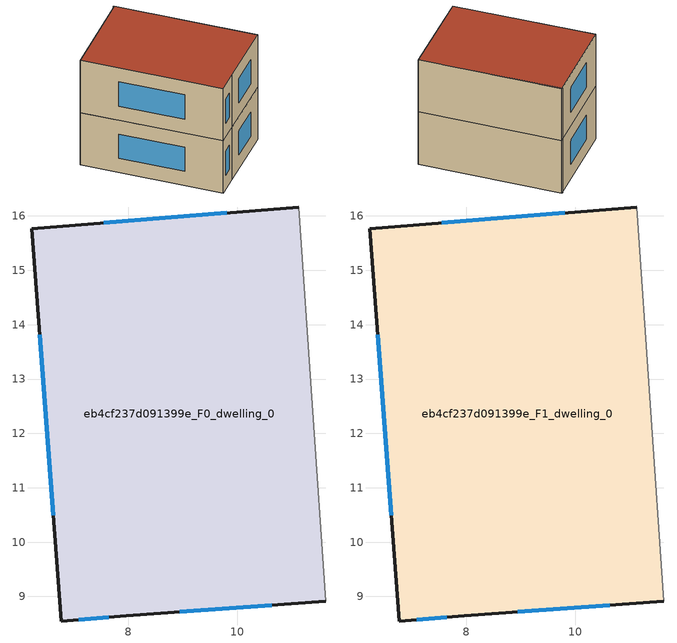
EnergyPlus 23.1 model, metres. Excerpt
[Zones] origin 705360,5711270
eb4cf237d091399e_F0_dwelling_0
 floor ground (EU_floor_Construction): 11.13,16.17 11.63,8.91 7.96,8.64 6.76,8.55 6.22,15.76 z0
 wall outside (EU_wall_Construction): 11.13,16.17 6.22,15.76 6.76,8.55 7.96,8.64 11.63,8.91 z0:3
 wall adiabatic (EU_wall_Construction): 11.63,8.91 11.13,16.17 z0:3
 window (EU_Window_Construction): 6.37,13.82 6.62,10.49 / 9.81,16.06 7.55,15.87 / 8.95,8.72 10.64,8.84 / 7.09,8.57 7.63,8.62 z0.81:2.19
eb4cf237d091399e_F1_dwelling_0
 floor to eb4cf237d091399e_F0_dwelling_0 (EU_floor_Construction): 11.13,16.17 11.63,8.91 7.96,8.64 6.76,8.55 6.22,15.76 z3
 wall outside (EU_wall_Construction): 11.13,16.17 6.22,15.76 6.76,8.55 7.96,8.64 11.63,8.91 z3:6
 wall adiabatic (EU_wall_Construction): 11.63,8.91 11.13,16.17 z3:6
 window (EU_Window_Construction): 6.37,13.82 6.62,10.49 / 9.81,16.06 7.55,15.87 / 8.95,8.72 10.64,8.84 / 7.09,8.57 7.63,8.62 z3.81:5.19
 roof outside (EU_roof_Construction): 11.63,8.91 11.13,16.17 6.22,15.76 6.76,8.55 7.96,8.64 z6
shading: 11.63,8.91 11.1,16.2 z0:6
[Building]
EU S2 Campaign: North Axis=0; Terrain=City; Solar Distribution=FullExterior
[Site:Location]
London: Latitude=51.5; Longitude=-0.5; Time Zone=0; Elevation=25
[SizingPeriod:WeatherFileDays]
AnnualSizingPeriod: Begin Month=1; Begin Day of Month=1; End Month=12; End Day of Month=31; Day of Week for Start Day=Monday; Use Weather File Daylight Saving Period=No; Use Weather File Rain and Snow Indicators=No
[MATERIAL]
EU_InternalMass_Material: Roughness=MediumRough; Thickness=0.1; Conductivity=1; Density=1800; Specific Heat=900; Thermal Absorptance=0.9; Solar Absorptance=0.7; Visible Absorptance=0.7
[MATERIAL:NOMASS] Roughness=MediumRough; Thermal Absorptance=0.9; Solar Absorptance=0.7; Visible Absorptance=0.7
Name | Thermal Resistance
EU_wall_NoMass | 0.555556
EU_roof_NoMass | 0.510204
EU_floor_NoMass | 1.68919
[WINDOWMATERIAL:SIMPLEGLAZINGSYSTEM]
EU_Window_SimpleGlazing: UFactor=3.96; Solar Heat Gain Coefficient=0.85; Visible Transmittance=0.85
[CONSTRUCTION]
EU_wall_Construction: EU_wall_NoMass
EU_roof_Construction: EU_roof_NoMass
EU_floor_Construction: EU_floor_NoMass
EU_Window_Construction: EU_Window_SimpleGlazing
EU_InternalMass_Construction: EU_InternalMass_Material
[ZONE] Type=1; Multiplier=1; Ceiling Height=autocalculate; Volume=106.614; Floor Area=autocalculate; Part of Total Floor Area=Yes
eb4cf237d091399e_F0_dwelling_0; eb4cf237d091399e_F1_dwelling_0
[INTERNALMASS] Construction=EU_InternalMass_Construction; Surface Area=35.5378
Name | Zone or ZoneList
eb4cf237d091399e_F0_dwelling_0_EU_InternalMass | eb4cf237d091399e_F0_dwelling_0
eb4cf237d091399e_F1_dwelling_0_EU_InternalMass | eb4cf237d091399e_F1_dwelling_0
[OTHEREQUIPMENT] Fuel Type=Electricity; Design Level Calculation Method=Watts/Area; Power per Zone Floor Area=1; Fraction Latent=0; Fraction Radiant=0; Fraction Lost=0; Carbon Dioxide Generation Rate=0; EndUse Subcategory=EU_Step8_InternalGains
Name | Zone or ZoneList or Space or SpaceList | Schedule
EU_Step8_InternalGain_eb4cf237d091399e_F0_dwelling_0_f000 | eb4cf237d091399e_F0_dwelling_0 | EU_Step8_GainSchedule_eb4cf237d091399e_F0_dwelling_0_f000
EU_Step8_InternalGain_eb4cf237d091399e_F1_dwelling_0_f000 | eb4cf237d091399e_F1_dwelling_0 | EU_Step8_GainSchedule_eb4cf237d091399e_F1_dwelling_0_f000
[ZONEVENTILATION:DESIGNFLOWRATE] Schedule=EU_AlwaysOn; Design Flow Rate Calculation Method=AirChanges/Hour; Air Changes per Hour=0.48; Ventilation Type=Natural; Fan Pressure Rise=0; Fan Total Efficiency=1; Constant Term Coefficient=1; Temperature Term Coefficient=0; Velocity Term Coefficient=0; Velocity Squared Term Coefficient=0; Minimum Indoor Temperature=-100; Maximum Indoor Temperature=100; Delta Temperature=-100; Minimum Outdoor Temperature=-100; Maximum Outdoor Temperature=100; Maximum Wind Speed=40
Name | Zone or ZoneList or Space or SpaceList
EU_ConstantAir_eb4cf237d091399e_F0_dwelling_0 | eb4cf237d091399e_F0_dwelling_0
EU_ConstantAir_eb4cf237d091399e_F1_dwelling_0 | eb4cf237d091399e_F1_dwelling_0
[HVACTEMPLATE:THERMOSTAT] Constant Heating Setpoint=20; Constant Cooling Setpoint=50
EU_HeatOnly_eb4cf237d091399e_F0_dwelling_0; EU_HeatOnly_eb4cf237d091399e_F1_dwelling_0
[HVACTEMPLATE:ZONE:IDEALLOADSAIRSYSTEM] System Availability Schedule=EU_AlwaysOn; Maximum Heating Supply Air Temperature=50; Minimum Cooling Supply Air Temperature=13; Maximum Heating Supply Air Humidity Ratio=0.0156; Minimum Cooling Supply Air Humidity Ratio=0.0077; Heating Limit=NoLimit; Cooling Limit=NoLimit; Heating Availability Schedule=EU_AlwaysOn; Cooling Availability Schedule=EU_CoolingOff; Dehumidification Control Type=ConstantSensibleHeatRatio; Cooling Sensible Heat Ratio=0.7; Dehumidification Setpoint=60; Humidification Control Type=None; Humidification Setpoint=30; Outdoor Air Method=None; Outdoor Air Flow Rate per Person=0.00944; Outdoor Air Flow Rate per Zone Floor Area=0; Outdoor Air Flow Rate per Zone=0; Demand Controlled Ventilation Type=None; Outdoor Air Economizer Type=NoEconomizer; Heat Recovery Type=None; Sensible Heat Recovery Effectiveness=0.7; Latent Heat Recovery Effectiveness=0.65
Name | Template Thermostat
eb4cf237d091399e_F0_dwelling_0 | EU_HeatOnly_eb4cf237d091399e_F0_dwelling_0
eb4cf237d091399e_F1_dwelling_0 | EU_HeatOnly_eb4cf237d091399e_F1_dwelling_0
[SIZING:ZONE] Zone Cooling Design Supply Air Temperature Input Method=SupplyAirTemperature; Zone Cooling Design Supply Air Temperature=13; Zone Heating Design Supply Air Temperature Input Method=SupplyAirTemperature; Zone Heating Design Supply Air Temperature=50; Zone Cooling Design Supply Air Humidity Ratio=0.008; Zone Heating Design Supply Air Humidity Ratio=0.008; Cooling Design Air Flow Method=DesignDay; Cooling Design Air Flow Rate=0; Cooling Minimum Air Flow per Zone Floor Area=0.000762; Cooling Minimum Air Flow=0; Cooling Minimum Air Flow Fraction=0.2; Heating Design Air Flow Method=DesignDay; Heating Design Air Flow Rate=0; Heating Maximum Air Flow per Zone Floor Area=0.002032; Heating Maximum Air Flow=0.141576; Heating Maximum Air Flow Fraction=0.3; Account for Dedicated Outdoor Air System=No; Dedicated Outdoor Air System Control Strategy=NeutralSupplyAir; Dedicated Outdoor Air Low Setpoint Temperature for Design=autosize; Dedicated Outdoor Air High Setpoint Temperature for Design=autosize; Zone Load Sizing Method=Sensible Load Only No Latent Load; Zone Latent Cooling Design Supply Air Humidity Ratio Input Method=HumidityRatioDifference; Zone Cooling Design Supply Air Humidity Ratio Difference=0.005; Zone Latent Heating Design Supply Air Humidity Ratio Input Method=HumidityRatioDifference; Zone Humidification Design Supply Air Humidity Ratio Difference=0.005
eb4cf237d091399e_F0_dwelling_0; eb4cf237d091399e_F1_dwelling_0
[SCHEDULE:CONSTANT]
Name | Hourly Value
EU_AlwaysOn | 1
EU_CoolingOff | 0
[SCHEDULE:FILE] Column Number=1; Rows to Skip at Top=0; Number of Hours of Data=8760; Column Separator=Comma; Interpolate to Timestep=No; Minutes per Item=60; Adjust Schedule for Daylight Savings=Yes
Name | File
EU_Step8_GainSchedule_eb4cf237d091399e_F0_dwelling_0_f000 | ../../schedules/eb4cf237d091399e/eb4cf237d091399e_F0_dwelling_0_f000_gain.csv
EU_Step8_GainSchedule_eb4cf237d091399e_F1_dwelling_0_f000 | ../../schedules/eb4cf237d091399e/eb4cf237d091399e_F1_dwelling_0_f000_gain.csv
